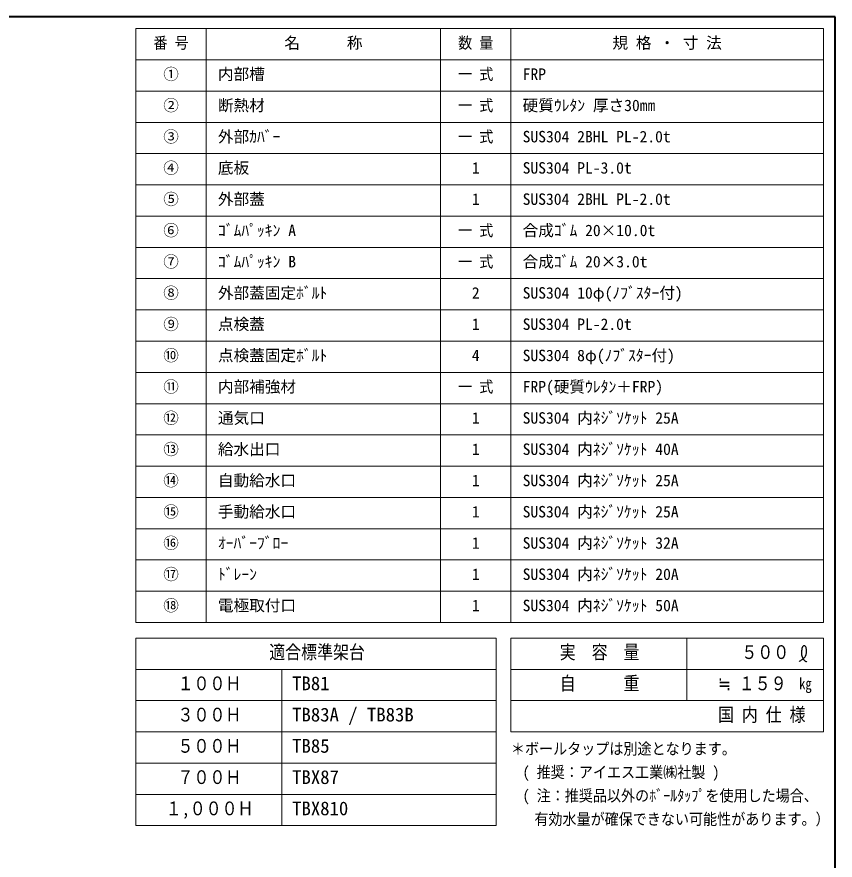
# Model space of a CAD drawing. Units: millimetres at full size, sheet at 1:15; details may follow other scales. Extents: x -3044 to 3031, y -2085 to 2130.
# Drawn here: x 1067 to 3031, y 107 to 2130 of the extents above; entities that cross this region are included whole.
import ezdxf
from ezdxf.enums import TextEntityAlignment as Align

# ---------------------------------------------------------------- set-up
doc = ezdxf.new("R2010")
doc.units = ezdxf.units.MM
doc.header["$LTSCALE"] = 15
doc.layers.add('0-0', color=7, linetype='Continuous', lineweight=18)
doc.styles.add('ＭＳ ゴシック', font='')
doc.styles.get('ＭＳ ゴシック').set_extended_font_data('MS Gothic')

msp = doc.modelspace()

# ---------------------------------------------------------------- linework, layer by layer
at = {"layer": '0-0', "color": 1, "lineweight": 40}
for p, q in [((3031, 2130.04), (-3044, 2130.04)), ((3031, -2084.96), (3031, 2130.04))]:
    msp.add_line(p, q, dxfattribs=at)
at = {"layer": '0-0', "color": 3}
for p, q in [((3002.88, 2101.92), (1352.88, 2101.92)), ((1352.88, 676.92), (1352.88, 2101.92)), ((1521.63, 676.92), (1521.63, 2101.92)), ((2084.13, 676.92), (2084.13, 2101.92)), ((2252.88, 676.92), (2252.88, 2101.92)), ((3002.88, 676.92), (3002.88, 2101.92)), ((3002.88, 2026.92), (1352.88, 2026.92)), ((3002.88, 1951.92), (1352.88, 1951.92)), ((3002.88, 1876.92), (1352.88, 1876.92)), ((3002.88, 1801.92), (1352.88, 1801.92)), ((3002.88, 1726.92), (1352.88, 1726.92)), ((3002.88, 1651.92), (1352.88, 1651.92)), ((3002.88, 1576.92), (1352.88, 1576.92)), ((3002.88, 1501.92), (1352.88, 1501.92)), ((3002.88, 1426.92), (1352.88, 1426.92)), ((3002.88, 1351.92), (1352.88, 1351.92)), ((3002.88, 1276.92), (1352.88, 1276.92)), ((3002.88, 1201.92), (1352.88, 1201.92)), ((3002.88, 1126.92), (1352.88, 1126.92)), ((3002.88, 1051.92), (1352.88, 1051.92)), ((3002.88, 976.92), (1352.88, 976.92)), ((3002.88, 901.92), (1352.88, 901.92)), ((3002.88, 826.92), (1352.88, 826.92)), ((3002.88, 751.92), (1352.88, 751.92)), ((3002.88, 676.92), (1352.88, 676.92)), ((2217.88, 639.42), (1352.88, 639.42)), ((1352.88, 189.42), (1352.88, 639.42)), ((2217.88, 189.42), (2217.88, 639.42)), ((2252.88, 414.42), (2252.88, 639.42)), ((3002.88, 639.42), (2252.88, 639.42)), ((2674.75, 489.42), (2674.75, 639.42)), ((3002.88, 414.42), (3002.88, 639.42)), ((2217.88, 564.42), (1352.88, 564.42)), ((1702.88, 189.42), (1702.88, 564.42)), ((3002.88, 564.42), (2252.88, 564.42)), ((2217.88, 489.42), (1352.88, 489.42)), ((3002.88, 489.42), (2252.88, 489.42)), ((2217.88, 414.42), (1352.88, 414.42)), ((3002.88, 414.42), (2252.88, 414.42)), ((2217.88, 339.42), (1352.88, 339.42)), ((2217.88, 264.42), (1352.88, 264.42)), ((2217.88, 189.42), (1352.88, 189.42))]:
    msp.add_line(p, q, dxfattribs=at)
at = {"layer": '0-0', "color": 5, "lineweight": 25}
for points in [[(2944.39, 583.35), (2945.37, 583.91), (2947.05, 584.89), (2948.72, 585.89), (2950.36, 586.94), (2951.97, 588.04), (2953.54, 589.21), (2954.42, 589.92), (2955.07, 590.48), (2956.15, 591.48), (2957.18, 592.54), (2958.14, 593.66), (2959.01, 594.84), (2959.78, 596.08), (2960.18, 596.83), (2960.46, 597.44), (2960.89, 598.52), (2961.24, 599.63), (2961.53, 600.76), (2961.75, 601.91), (2961.92, 603.07), (2961.98, 603.74), (2962.04, 604.43), (2962.09, 605.62), (2962.1, 606.82), (2962.08, 608.01), (2962.05, 609.22), (2962.01, 610.43), (2961.98, 611.14), (2961.96, 611.88), (2961.92, 613.16), (2961.81, 614.44), (2961.61, 615.69), (2961.27, 616.9), (2960.75, 618.06), (2960.34, 618.7), (2960.08, 619.04), (2959.58, 619.6), (2959.02, 620.1), (2958.41, 620.51)], [(2958.41, 620.51), (2957.77, 620.81), (2957.11, 620.98), (2956.72, 621), (2956.4, 620.98), (2955.85, 620.86), (2955.32, 620.65), (2954.8, 620.36), (2954.3, 620.01), (2953.85, 619.61), (2953.6, 619.36), (2953.25, 618.97), (2952.74, 618.26), (2952.3, 617.51), (2951.95, 616.72), (2951.65, 615.91), (2951.41, 615.08), (2951.3, 614.59), (2951.16, 613.98), (2950.98, 612.92), (2950.83, 611.85), (2950.71, 610.79), (2950.61, 609.71), (2950.52, 608.64), (2950.47, 608.01), (2950.41, 607.27), (2950.3, 605.98), (2950.21, 604.69), (2950.16, 603.41), (2950.16, 602.13), (2950.23, 600.85), (2950.31, 600.12), (2950.4, 599.48), (2950.62, 598.39), (2950.9, 597.3), (2951.23, 596.23), (2951.61, 595.18), (2952.03, 594.14), (2952.28, 593.54), (2952.47, 593.11)], [(2952.47, 593.11), (2952.82, 592.38), (2953.17, 591.65), (2953.54, 590.93), (2953.93, 590.22), (2954.34, 589.51), (2954.58, 589.1), (2954.88, 588.62), (2955.4, 587.81), (2955.97, 587.02), (2956.57, 586.28), (2957.22, 585.59), (2957.93, 584.98), (2958.37, 584.66), (2958.74, 584.42), (2959.42, 584.06), (2960.12, 583.74), (2960.85, 583.47), (2961.6, 583.22), (2962.36, 582.98), (2962.81, 582.85)]]:
    msp.add_lwpolyline(points, dxfattribs=at)

# ---------------------------------------------------------------- texts
at = {"layer": '0-0', "style": 'ＭＳ ゴシック'}
for s, height, width, p in [('番 号', 27.49, 0.9, (1395.06, 2045.67)), ('数 量', 27.49, 0.9, (2126.31, 2045.67)), ('一 式', 27.49, 0.9, (2126.31, 1970.67)), ('一 式', 27.49, 0.9, (2126.31, 1895.67)), ('一 式', 27.49, 0.9, (2126.31, 1820.67)), ('一 式', 27.49, 0.9, (2126.31, 1595.67)), ('一 式', 27.49, 0.9, (2126.31, 1520.67)), ('一 式', 27.49, 0.9, (2126.31, 1220.67)), ('適合標準架台', 32.99, 0.85, (1672.88, 579.42)), ('実\u3000容\u3000量', 32.99, 0.85, (2370.06, 579.42)), ('５００', 32.99, 0.85, (2806, 579.42)), ('１００Ｈ', 32.99, 0.85, (1452.88, 504.42)), ('自\u3000\u3000\u3000重', 32.99, 0.85, (2370.06, 504.42)), ('≒ １５９', 32.99, 0.85, (2749.75, 504.42)), ('kg', 27.49, 0.8, (2944.75, 508.17)), ('３００Ｈ', 32.99, 0.85, (1452.88, 429.42)), ('国 内 仕 様', 32.99, 0.85, (2749.75, 429.42)), ('５００Ｈ', 32.99, 0.85, (1452.88, 354.42)), ('＊ボールタップは別途となります。', 27.49, 0.9, (2252.88, 351.92)), ('( 推奨：アイエス工業㈱社製 )', 27.49, 0.9, (2281, 295.67)), ('７００Ｈ', 32.99, 0.85, (1452.88, 279.42)), ('( 注：推奨品以外のﾎﾞｰﾙﾀｯﾌﾟを使用した場合、', 27.49, 0.9, (2281, 239.42)), ('１,０００Ｈ', 32.99, 0.85, (1424.75, 204.42)), ('有効水量が確保できない可能性があります。）', 27.49, 0.9, (2309.13, 183.17))]:
    msp.add_text(s, height=height, dxfattribs=dict(at, width=width)).set_placement(p, align=Align.BOTTOM_LEFT)
for s, height, p in [('名\u3000\u3000\u3000称', 27.49, (1709.13, 2045.67)), ('規 格 ・ 寸 法', 27.49, (2496.63, 2045.67)), ('①', 27.49, (1418.5, 1970.67)), ('内部槽', 27.49, (1549.75, 1970.67)), ('FRP', 27.49, (2281, 1970.67)), ('②', 27.49, (1418.5, 1895.67)), ('断熱材', 27.49, (1549.75, 1895.67)), ('硬質ｳﾚﾀﾝ 厚さ30㎜', 27.49, (2281, 1895.67)), ('③', 27.49, (1418.5, 1820.67)), ('外部ｶﾊﾞｰ', 27.49, (1549.75, 1820.67)), ('SUS304 2BHL PL-2.0t', 27.49, (2281, 1820.67)), ('④', 27.49, (1418.5, 1745.67)), ('底板', 27.49, (1549.75, 1745.67)), ('1', 27.49, (2159.13, 1745.67)), ('SUS304 PL-3.0t', 27.49, (2281, 1745.67)), ('⑤', 27.49, (1418.5, 1670.67)), ('外部蓋', 27.49, (1549.75, 1670.67)), ('1', 27.49, (2159.13, 1670.67)), ('SUS304 2BHL PL-2.0t', 27.49, (2281, 1670.67)), ('⑥', 27.49, (1418.5, 1595.67)), ('ｺﾞﾑﾊﾟｯｷﾝ A', 27.49, (1549.75, 1595.67)), ('合成ｺﾞﾑ 20×10.0t', 27.49, (2281, 1595.67)), ('⑦', 27.49, (1418.5, 1520.67)), ('ｺﾞﾑﾊﾟｯｷﾝ B', 27.49, (1549.75, 1520.67)), ('合成ｺﾞﾑ 20×3.0t', 27.49, (2281, 1520.67)), ('⑧', 27.49, (1418.5, 1445.67)), ('外部蓋固定ﾎﾞﾙﾄ', 27.49, (1549.75, 1445.67)), ('2', 27.49, (2159.13, 1445.67)), ('SUS304 10φ(ﾉﾌﾞｽﾀｰ付)', 27.49, (2281, 1445.67)), ('⑨', 27.49, (1418.5, 1370.67)), ('点検蓋', 27.49, (1549.75, 1370.67)), ('1', 27.49, (2159.13, 1370.67)), ('SUS304 PL-2.0t', 27.49, (2281, 1370.67)), ('⑩', 27.49, (1418.5, 1295.67)), ('点検蓋固定ﾎﾞﾙﾄ', 27.49, (1549.75, 1295.67)), ('SUS304 8φ(ﾉﾌﾞｽﾀｰ付)', 27.49, (2281, 1295.67)), ('4', 27.49, (2159.13, 1295.67)), ('⑪', 27.49, (1418.5, 1220.67)), ('内部補強材', 27.49, (1549.75, 1220.67)), ('FRP(硬質ｳﾚﾀﾝ＋FRP)', 27.49, (2281, 1220.67)), ('⑫', 27.49, (1418.5, 1145.67)), ('通気口', 27.49, (1549.75, 1145.67)), ('1', 27.49, (2159.13, 1145.67)), ('SUS304 内ﾈｼﾞｿｹｯﾄ 25A', 27.49, (2281, 1145.67)), ('⑬', 27.49, (1418.5, 1070.67)), ('給水出口', 27.49, (1549.75, 1070.67)), ('1', 27.49, (2159.13, 1070.67)), ('SUS304 内ﾈｼﾞｿｹｯﾄ 40A', 27.49, (2281, 1070.67)), ('⑭', 27.49, (1418.5, 995.67)), ('自動給水口', 27.49, (1549.75, 995.67)), ('SUS304 内ﾈｼﾞｿｹｯﾄ 25A', 27.49, (2281, 995.67)), ('1', 27.49, (2159.13, 995.67)), ('⑮', 27.49, (1418.5, 920.67)), ('手動給水口', 27.49, (1549.75, 920.67)), ('1', 27.49, (2159.13, 920.67)), ('SUS304 内ﾈｼﾞｿｹｯﾄ 25A', 27.49, (2281, 920.67)), ('⑯', 27.49, (1418.5, 845.67)), ('ｵｰﾊﾞｰﾌﾞﾛｰ', 27.49, (1549.75, 845.67)), ('1', 27.49, (2159.13, 845.67)), ('SUS304 内ﾈｼﾞｿｹｯﾄ 32A', 27.49, (2281, 845.67)), ('⑰', 27.49, (1418.5, 770.67)), ('ﾄﾞﾚｰﾝ', 27.49, (1549.75, 770.67)), ('SUS304 内ﾈｼﾞｿｹｯﾄ 20A', 27.49, (2281, 770.67)), ('1', 27.49, (2159.13, 770.67)), ('⑱', 27.49, (1418.5, 695.67)), ('電極取付口', 27.49, (1549.75, 695.67)), ('1', 27.49, (2159.13, 695.67)), ('SUS304 内ﾈｼﾞｿｹｯﾄ 50A', 27.49, (2281, 695.67)), ('TB81', 32.99, (1727.88, 504.42)), ('TB83A / TB83B', 32.99, (1727.88, 429.42)), ('TB85', 32.99, (1727.88, 354.42)), ('TBX87', 32.99, (1727.88, 279.42)), ('TBX810', 32.99, (1727.88, 204.42))]:
    msp.add_text(s, height=height, dxfattribs=at).set_placement(p, align=Align.BOTTOM_LEFT)

doc.saveas('drawing.dxf')
